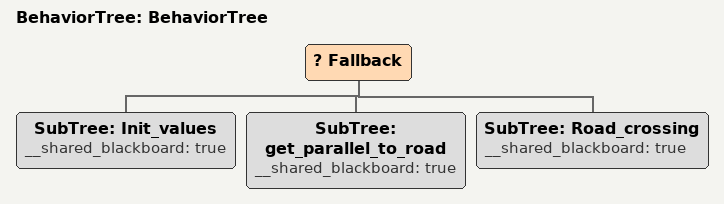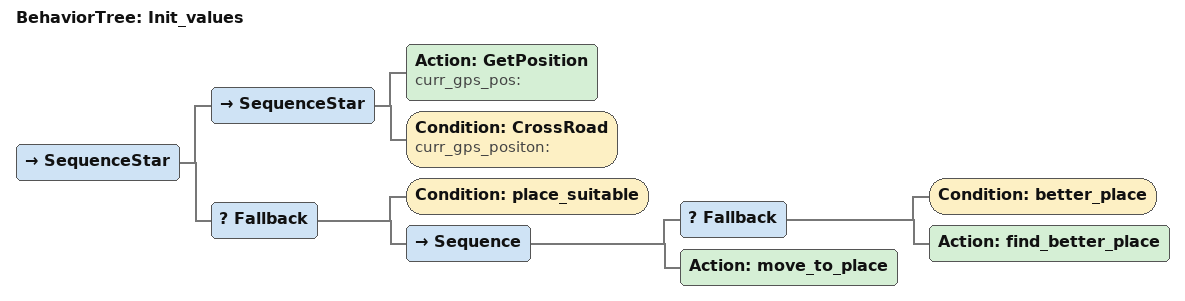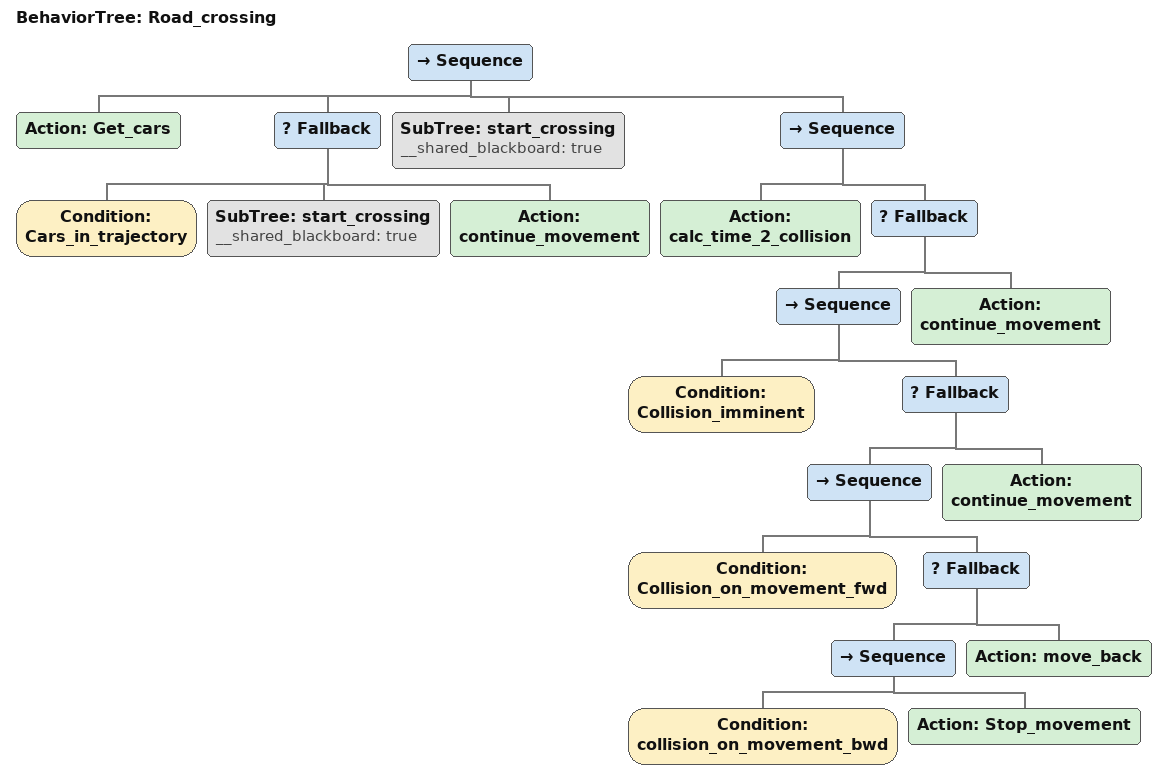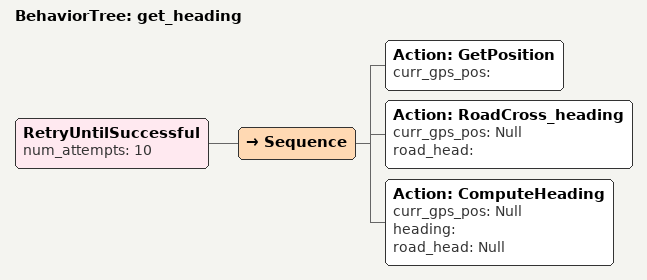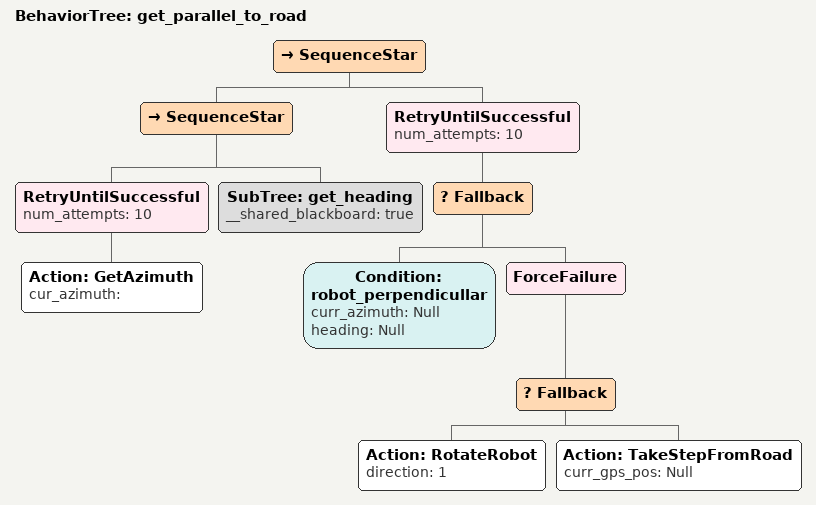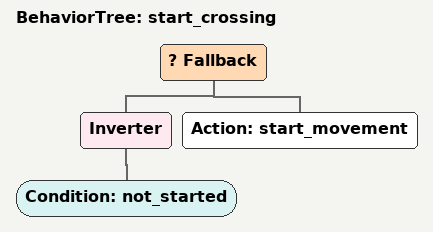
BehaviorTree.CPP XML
<?xml version="1.0"?>
<root main_tree_to_execute="BehaviorTree">
    <BehaviorTree ID="BehaviorTree">
        <Fallback>
            <SubTree ID="Init_values" __shared_blackboard="true"/>
            <SubTree ID="get_parallel_to_road" __shared_blackboard="true"/>
            <SubTree ID="Road_crossing" __shared_blackboard="true"/>
        </Fallback>
    </BehaviorTree>
    <BehaviorTree ID="Init_values">
        <SequenceStar>
            <SequenceStar>
                <Action ID="GetPosition" curr_gps_pos=""/>
                <Condition ID="CrossRoad" curr_gps_positon=""/>
            </SequenceStar>
            <Fallback>
                <Condition ID="place_suitable"/>
                <Sequence>
                    <Fallback>
                        <Condition ID="better_place"/>
                        <Action ID="find_better_place"/>
                    </Fallback>
                    <Action ID="move_to_place"/>
                </Sequence>
            </Fallback>
        </SequenceStar>
    </BehaviorTree>
    <BehaviorTree ID="Road_crossing">
        <Sequence>
            <Action ID="Get_cars"/>
            <Fallback>
                <Condition ID="Cars_in_trajectory"/>
                <SubTree ID="start_crossing" __shared_blackboard="true"/>
                <Action ID="continue_movement"/>
            </Fallback>
            <SubTree ID="start_crossing" __shared_blackboard="true"/>
            <Sequence>
                <Action ID="calc_time_2_collision"/>
                <Fallback>
                    <Sequence>
                        <Condition ID="Collision_imminent"/>
                        <Fallback>
                            <Sequence>
                                <Condition ID="Collision_on_movement_fwd"/>
                                <Fallback>
                                    <Sequence>
                                        <Condition ID="collision_on_movement_bwd"/>
                                        <Action ID="Stop_movement"/>
                                    </Sequence>
                                    <Action ID="move_back"/>
                                </Fallback>
                            </Sequence>
                            <Action ID="continue_movement"/>
                        </Fallback>
                    </Sequence>
                    <Action ID="continue_movement"/>
                </Fallback>
            </Sequence>
        </Sequence>
    </BehaviorTree>
    <BehaviorTree ID="get_heading">
        <RetryUntilSuccessful num_attempts="10">
            <Sequence>
                <Action ID="GetPosition" curr_gps_pos=""/>
                <Action ID="RoadCross_heading" curr_gps_pos="Null" road_head=""/>
                <Action ID="ComputeHeading" curr_gps_pos="Null" heading="" road_head="Null"/>
            </Sequence>
        </RetryUntilSuccessful>
    </BehaviorTree>
    <BehaviorTree ID="get_parallel_to_road">
        <SequenceStar>
            <SequenceStar>
                <RetryUntilSuccessful num_attempts="10">
                    <Action ID="GetAzimuth" cur_azimuth=""/>
                </RetryUntilSuccessful>
                <SubTree ID="get_heading" __shared_blackboard="true"/>
            </SequenceStar>
            <RetryUntilSuccessful num_attempts="10">
                <Fallback>
                    <Condition ID="robot_perpendicullar" curr_azimuth="Null" heading="Null"/>
                    <ForceFailure>
                        <Fallback>
                            <Action ID="RotateRobot" direction="1"/>
                            <Action ID="TakeStepFromRoad" curr_gps_pos="Null"/>
                        </Fallback>
                    </ForceFailure>
                </Fallback>
            </RetryUntilSuccessful>
        </SequenceStar>
    </BehaviorTree>
    <BehaviorTree ID="start_crossing">
        <Fallback>
            <Inverter>
                <Condition ID="not_started"/>
            </Inverter>
            <Action ID="start_movement"/>
        </Fallback>
    </BehaviorTree>
</root>
